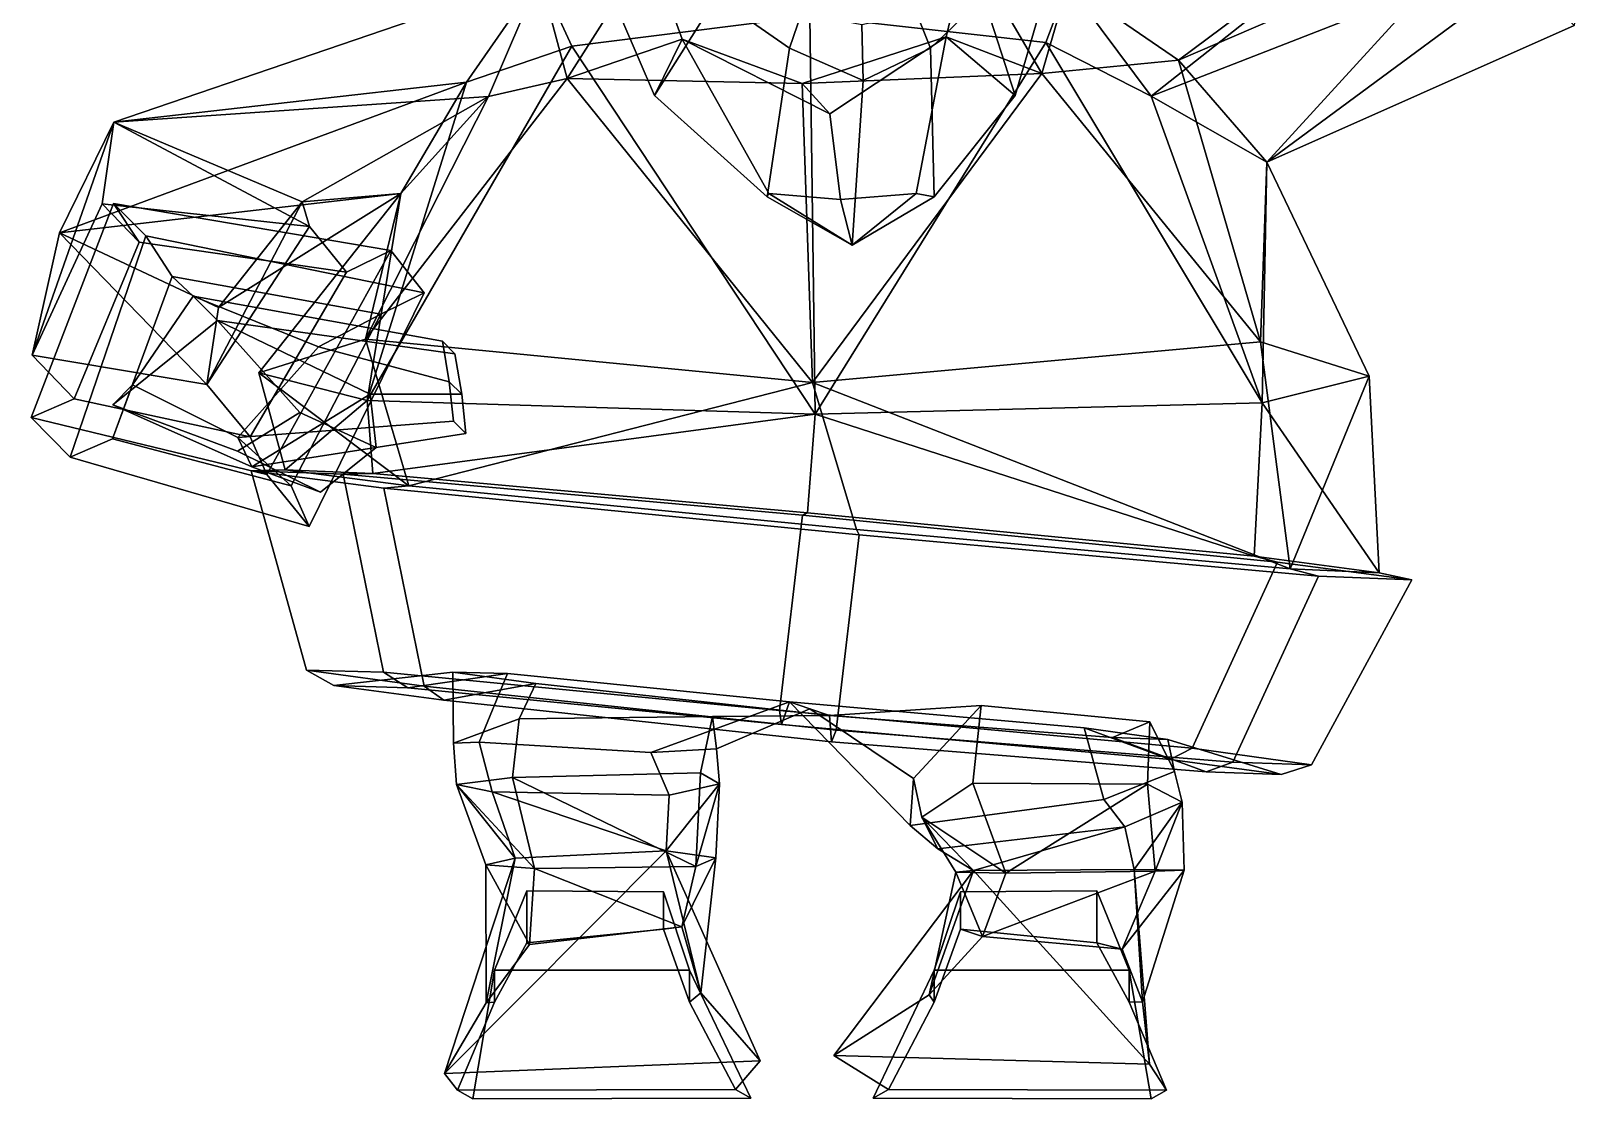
# Model space of a CAD drawing. Extents: x -196 to 292, y -153 to 346.
# Drawn here: x -195.6 to 190, y -153 to 111.9 of the extents above; entities that cross this region are included whole.
import ezdxf

# ---------------------------------------------------------------- set-up
doc = ezdxf.new("R2010")
doc.units = 0

msp = doc.modelspace()

# ---------------------------------------------------------------- linework, layer by layer
for points in [[(88.952187, 104.74514, 39.98119), (168.175705, 163.761078, -24.887342), (61.489677, 123.594131, -11.282252)], [(82.20797, 95.815048, -37.794903), (61.489677, 123.594131, -11.282252), (168.175705, 163.761078, -24.887342)], [(82.20797, 95.815048, -37.794903), (168.175705, 163.761078, -24.887342), (190.043549, 137.922791, -52.027325)], [(88.952187, 104.74514, 39.98119), (163.367371, 136.867233, 20.638931), (168.175705, 163.761078, -24.887342)], [(-3.681245, 139.828354, -15.738286), (-2.482191, 115.627014, -58.328285), (-61.51812, 108.204124, -51.823967), (-69.445671, 125.46566, -13.557254)], [(-3.681245, 139.828354, -15.738286), (61.489677, 123.594131, -11.282252), (56.083313, 109.144272, -51.078335), (-2.482191, 115.627014, -58.328285)], [(110.9105, 79.413971, -0.372628), (82.20797, 95.815048, -37.794903), (190.043549, 137.922791, -52.027325)], [(110.9105, 79.413971, -0.372628), (163.367371, 136.867233, 20.638931), (88.952187, 104.74514, 39.98119)], [(187.130447, 113.372482, -14.41848), (110.9105, 79.413971, -0.372628), (190.043549, 137.922791, -52.027325)], [(187.130447, 113.372482, -14.41848), (163.367371, 136.867233, 20.638931), (110.9105, 79.413971, -0.372628)], [(-69.445671, 125.46566, -13.557254), (-62.669456, 100.212357, 47.241222), (-42.202984, 132.372711, 21.841204)], [(-62.669456, 100.212357, 47.241222), (-34.116047, 109.940178, 49.727859), (-42.202984, 132.372711, 21.841204)], [(-40.977489, 95.947647, 72.322227), (-53.197041, 124.352524, 57.69199), (-42.202984, 132.372711, 21.841204), (-34.116047, 109.940178, 49.727859)], [(48.435799, 95.947647, 61.326656), (31.346821, 110.520325, 46.212925), (36.704548, 132.881989, 18.755659), (56.746571, 124.352524, 44.171707)], [(55.048923, 101.394279, 48.178593), (36.704548, 132.881989, 18.755659), (31.346821, 110.520325, 46.212925)], [(61.489677, 123.594131, -11.282252), (36.704548, 132.881989, 18.755659), (55.048923, 101.394279, 48.178593)], [(-25.617777, 120.353516, 101.59655), (-49.96096, 130.969147, 89.634857), (-53.197041, 124.352524, 57.69199), (-40.977489, 95.947647, 72.322227)], [(40.626465, 120.353516, 93.450188), (48.435799, 95.947647, 61.326656), (56.746571, 124.352524, 44.171707), (61.34621, 130.969147, 75.946892)], [(-82.145813, 95.702011, 35.661037), (-69.445671, 125.46566, -13.557254), (-175.135712, 89.321419, 23.897015)], [(-87.619179, 99.262421, -40.901485), (-175.135712, 89.321419, 23.897015), (-69.445671, 125.46566, -13.557254)], [(-87.619179, 99.262421, -40.901485), (-69.445671, 125.46566, -13.557254), (-61.51812, 108.204124, -51.823967)], [(-82.145813, 95.702011, 35.661037), (-62.669456, 100.212357, 47.241222), (-69.445671, 125.46566, -13.557254)], [(88.952187, 104.74514, 39.98119), (61.489677, 123.594131, -11.282252), (55.048923, 101.394279, 48.178593)], [(82.20797, 95.815048, -37.794903), (56.083313, 109.144272, -51.078335), (61.489677, 123.594131, -11.282252)], [(-13.074883, 70.814026, 101.364784), (-7.517794, 107.676559, 119.773224), (-25.617777, 120.353516, 101.59655), (-40.977489, 95.947647, 72.322227)], [(-7.517794, 107.676559, 119.773224), (-4.517825, 116.40831, 117.411583), (-25.179699, 123.305641, 110.902985), (-25.617777, 120.353516, 101.59655)], [(27.469707, 107.676559, 115.470642), (40.626465, 120.353516, 93.450188), (42.456249, 123.305641, 102.585472), (23.986933, 116.40831, 113.906219)], [(28.401131, 70.814026, 96.264282), (48.435799, 95.947647, 61.326656), (40.626465, 120.353516, 93.450188), (27.469707, 107.676559, 115.470642)], [(10.75955, 99.657524, 123.993919), (10.414936, 113.517395, 121.191589), (-4.517825, 116.40831, 117.411583), (-7.517794, 107.676559, 119.773224)], [(10.75955, 99.657524, 123.993919), (27.469707, 107.676559, 115.470642), (23.986933, 116.40831, 113.906219), (10.414936, 113.517395, 121.191589)], [(-1.174124, 16.932505, -103.956734), (-61.51812, 108.204124, -51.823967), (-2.482191, 115.627014, -58.328285)], [(-1.174124, 16.932505, -103.956734), (-2.482191, 115.627014, -58.328285), (56.083313, 109.144272, -51.078335)], [(-112.247078, 20.335119, -68.659897), (-61.51812, 108.204124, -51.823967), (-1.174124, 16.932505, -103.956734)], [(-112.247078, 20.335119, -68.659897), (-87.619179, 99.262421, -40.901485), (-61.51812, 108.204124, -51.823967)], [(-4.39107, 98.973579, 52.84248), (-34.116047, 109.940178, 49.727859), (-62.669456, 100.212357, 47.241222)], [(-13.074883, 70.814026, 101.364784), (-40.977489, 95.947647, 72.322227), (-34.116047, 109.940178, 49.727859), (-12.602153, 71.671761, 84.870483)], [(-12.602153, 71.671761, 84.870483), (-34.116047, 109.940178, 49.727859), (2.456332, 91.406158, 56.47419), (5.13124, 70.170929, 78.225876)], [(2.456332, 91.406158, 56.47419), (-34.116047, 109.940178, 49.727859), (-4.39107, 98.973579, 52.84248)], [(2.456332, 91.406158, 56.47419), (-4.39107, 98.973579, 52.84248), (31.346821, 110.520325, 46.212925)], [(-4.39107, 98.973579, 52.84248), (55.048923, 101.394279, 48.178593), (31.346821, 110.520325, 46.212925)], [(109.712212, 19.684402, -68.574265), (-1.174124, 16.932505, -103.956734), (56.083313, 109.144272, -51.078335)], [(23.946157, 71.671761, 80.375969), (5.13124, 70.170929, 78.225876), (2.456332, 91.406158, 56.47419), (31.346821, 110.520325, 46.212925)], [(28.401131, 70.814026, 96.264282), (23.946157, 71.671761, 80.375969), (31.346821, 110.520325, 46.212925), (48.435799, 95.947647, 61.326656)], [(109.712212, 19.684402, -68.574265), (56.083313, 109.144272, -51.078335), (82.20797, 95.815048, -37.794903)], [(8.048535, 58.865448, 101.948608), (10.75955, 99.657524, 123.993919), (-7.517794, 107.676559, 119.773224), (-13.074883, 70.814026, 101.364784)], [(8.048535, 58.865448, 101.948608), (28.401131, 70.814026, 96.264282), (27.469707, 107.676559, 115.470642), (10.75955, 99.657524, 123.993919)], [(109.301369, 34.824593, 89.833504), (88.952187, 104.74514, 39.98119), (55.048923, 101.394279, 48.178593)], [(109.301369, 34.824593, 89.833504), (110.9105, 79.413971, -0.372628), (88.952187, 104.74514, 39.98119)], [(-1.840401, 24.756191, 123.416603), (55.048923, 101.394279, 48.178593), (-4.39107, 98.973579, 52.84248)], [(-1.840401, 24.756191, 123.416603), (109.301369, 34.824593, 89.833504), (55.048923, 101.394279, 48.178593)], [(-87.619179, 99.262421, -40.901485), (-188.565643, 61.893036, -6.931909), (-175.135712, 89.321419, 23.897015)], [(-103.917038, 71.660973, -5.389558), (-188.565643, 61.893036, -6.931909), (-87.619179, 99.262421, -40.901485)], [(-1.840401, 24.756191, 123.416603), (-62.669456, 100.212357, 47.241222), (-112.657928, 35.475311, 89.747871)], [(-112.657928, 35.475311, 89.747871), (-62.669456, 100.212357, 47.241222), (-82.145813, 95.702011, 35.661037)], [(-112.247078, 20.335119, -68.659897), (-103.917038, 71.660973, -5.389558), (-87.619179, 99.262421, -40.901485)], [(-1.840401, 24.756191, 123.416603), (-4.39107, 98.973579, 52.84248), (-62.669456, 100.212357, 47.241222)], [(-82.145813, 95.702011, 35.661037), (-175.135712, 89.321419, 23.897015), (-128.388916, 69.560036, 41.879639)], [(-103.917038, 71.660973, -5.389558), (-82.145813, 95.702011, 35.661037), (-128.388916, 69.560036, 41.879639)], [(-112.657928, 35.475311, 89.747871), (-82.145813, 95.702011, 35.661037), (-103.917038, 71.660973, -5.389558)], [(109.712212, 19.684402, -68.574265), (82.20797, 95.815048, -37.794903), (110.9105, 79.413971, -0.372628)], [(-195.374161, 31.510958, 64.485252), (-178.014862, 69.115334, 73.63131), (-175.135712, 89.321419, 23.897015)], [(-195.374161, 31.510958, 64.485252), (-175.135712, 89.321419, 23.897015), (-188.565643, 61.893036, -6.931909)], [(-126.598152, 63.473129, 56.523373), (-175.135712, 89.321419, 23.897015), (-178.014862, 69.115334, 73.63131)], [(-126.598152, 63.473129, 56.523373), (-128.388916, 69.560036, 41.879639), (-175.135712, 89.321419, 23.897015)], [(109.301369, 34.824593, 89.833504), (136.282242, 26.33058, 1.793849), (110.9105, 79.413971, -0.372628)], [(136.282242, 26.33058, 1.793849), (109.712212, 19.684402, -68.574265), (110.9105, 79.413971, -0.372628)], [(-149.143875, 43.38311, 6.80267), (-188.565643, 61.893036, -6.931909), (-103.917038, 71.660973, -5.389558)], [(-152.033203, 24.288336, 49.132774), (-149.143875, 43.38311, 6.80267), (-128.388916, 69.560036, 41.879639)], [(-152.033203, 24.288336, 49.132774), (-128.388916, 69.560036, 41.879639), (-126.598152, 63.473129, 56.523373)], [(-149.143875, 43.38311, 6.80267), (-103.917038, 71.660973, -5.389558), (-128.388916, 69.560036, 41.879639)], [(-112.657928, 35.475311, 89.747871), (-103.917038, 71.660973, -5.389558), (-139.182068, 27.138155, 1.687571)], [(-139.182068, 27.138155, 1.687571), (-103.917038, 71.660973, -5.389558), (-112.247078, 20.335119, -68.659897)], [(8.048535, 58.865448, 101.948608), (-13.074883, 70.814026, 101.364784), (-12.602153, 71.671761, 84.870483)], [(8.048535, 58.865448, 101.948608), (-12.602153, 71.671761, 84.870483), (5.13124, 70.170929, 78.225876)], [(8.048535, 58.865448, 101.948608), (5.13124, 70.170929, 78.225876), (23.946157, 71.671761, 80.375969)], [(8.048535, 58.865448, 101.948608), (23.946157, 71.671761, 80.375969), (28.401131, 70.814026, 96.264282)], [(-185.929901, 6.210089, 130.242737), (-167.223953, 61.15353, 144.651703), (-175.212753, 69.188202, 113.56591), (-195.645233, 16.077019, 99.458366)], [(-195.645233, 16.077019, 99.458366), (-175.212753, 69.188202, 113.56591), (-168.835297, 59.585762, 108.081581), (-184.968323, 20.710133, 98.098213)], [(-184.968323, 20.710133, 98.098213), (-168.835297, 59.585762, 108.081581), (-178.014862, 69.115334, 73.63131), (-195.374161, 31.510958, 64.485252)], [(-178.014862, 69.115334, 73.63131), (-168.835297, 59.585762, 108.081581), (-117.377335, 52.121613, 90.273521), (-126.598152, 63.473129, 56.523373)], [(-106.425095, 57.540165, 89.129768), (-175.212753, 69.188202, 113.56591), (-167.223953, 61.15353, 144.651703), (-98.144058, 47.006695, 120.080177)], [(-106.425095, 57.540165, 89.129768), (-117.377335, 52.121613, 90.273521), (-168.835297, 59.585762, 108.081581), (-175.212753, 69.188202, 113.56591)], [(-152.033203, 24.288336, 49.132774), (-195.374161, 31.510958, 64.485252), (-188.565643, 61.893036, -6.931909)], [(-152.033203, 24.288336, 49.132774), (-188.565643, 61.893036, -6.931909), (-149.143875, 43.38311, 6.80267)], [(-126.598152, 63.473129, 56.523373), (-117.377335, 52.121613, 90.273521), (-141.277054, 11.31878, 81.824593), (-152.033203, 24.288336, 49.132774)], [(-185.929901, 6.210089, 130.242737), (-175.426788, 10.806372, 128.919281), (-160.619583, 51.056728, 138.914597), (-167.223953, 61.15353, 144.651703)], [(-98.144058, 47.006695, 120.080177), (-167.223953, 61.15353, 144.651703), (-160.619583, 51.056728, 138.914597), (-108.922363, 41.712891, 121.220367)], [(-137.155884, 1.981359, 77.097557), (-141.277054, 11.31878, 81.824593), (-117.377335, 52.121613, 90.273521), (-106.425095, 57.540165, 89.129768)], [(-137.155884, 1.981359, 77.097557), (-106.425095, 57.540165, 89.129768), (-98.144058, 47.006695, 120.080177), (-126.681229, -10.974828, 107.506584)], [(-170.496246, 24.157244, 121.945351), (-155.478317, 46.197712, 124.079216), (-160.619583, 51.056728, 138.914597), (-175.426788, 10.806372, 128.919281)], [(-124.340347, 33.593414, 114.199486), (-108.922363, 41.712891, 121.220367), (-160.619583, 51.056728, 138.914597), (-155.478317, 46.197712, 124.079216)], [(-126.681229, -10.974828, 107.506584), (-98.144058, 47.006695, 120.080177), (-108.922363, 41.712891, 121.220367), (-131.146866, -0.896015, 112.613968)], [(-175.34404, 19.241215, 156.363327), (-149.378571, 40.167656, 154.969757), (-155.478317, 46.197712, 124.079216), (-170.496246, 24.157244, 121.945351)], [(-91.935928, 24.949142, 142.287109), (-124.340347, 33.593414, 114.199486), (-155.478317, 46.197712, 124.079216), (-93.576851, 34.993069, 144.477112)], [(-90.548462, 31.913757, 156.027908), (-93.576851, 34.993069, 144.477112), (-155.478317, 46.197712, 124.079216), (-149.378571, 40.167656, 154.969757)], [(-144.445419, 7.747864, 204.258881), (-129.0047, 17.353437, 213.489685), (-149.378571, 40.167656, 154.969757), (-175.34404, 19.241215, 156.363327)], [(-110.023987, 8.634228, 208.253281), (-111.506805, 21.875259, 158.235016), (-149.378571, 40.167656, 154.969757), (-129.0047, 17.353437, 213.489685)], [(-88.783524, 21.875086, 153.831482), (-90.548462, 31.913757, 156.027908), (-149.378571, 40.167656, 154.969757), (-111.506805, 21.875259, 158.235016)], [(-144.335632, 11.147489, 113.187172), (-131.146866, -0.896015, 112.613968), (-108.922363, 41.712891, 121.220367), (-124.340347, 33.593414, 114.199486)], [(-101.934509, -0.862973, 86.193054), (-112.657928, 35.475311, 89.747871), (-139.182068, 27.138155, 1.687571)], [(-101.934509, -0.862973, 86.193054), (-1.840401, 24.756191, 123.416603), (-112.657928, 35.475311, 89.747871)], [(-88.783524, 21.875086, 153.831482), (-91.935928, 24.949142, 142.287109), (-93.576851, 34.993069, 144.477112), (-90.548462, 31.913757, 156.027908)], [(116.719551, -21.437975, 74.646027), (109.301369, 34.824593, 89.833504), (-1.840401, 24.756191, 123.416603)], [(116.719551, -21.437975, 74.646027), (136.282242, 26.33058, 1.793849), (109.301369, 34.824593, 89.833504)], [(-152.033203, 24.288336, 49.132774), (-141.277054, 11.31878, 81.824593), (-184.968323, 20.710133, 98.098213), (-195.374161, 31.510958, 64.485252)], [(-90.848663, 15.196464, 140.316803), (-144.335632, 11.147489, 113.187172), (-124.340347, 33.593414, 114.199486), (-91.935928, 24.949142, 142.287109)], [(-101.934509, -0.862973, 86.193054), (-139.182068, 27.138155, 1.687571), (-132.648911, 3.116783, 9.086561)], [(-132.648911, 3.116783, 9.086561), (-139.182068, 27.138155, 1.687571), (-112.247078, 20.335119, -68.659897)], [(-144.335632, 11.147489, 113.187172), (-170.496246, 24.157244, 121.945351), (-175.426788, 10.806372, 128.919281), (-131.146866, -0.896015, 112.613968)], [(-140.864822, 3.820647, 146.376831), (-175.34404, 19.241215, 156.363327), (-170.496246, 24.157244, 121.945351), (-144.335632, 11.147489, 113.187172)], [(-101.934509, -0.862973, 86.193054), (9.142678, -11.703691, 111.883347), (-1.840401, 24.756191, 123.416603)], [(-87.800011, 12.108602, 151.900864), (-90.848663, 15.196464, 140.316803), (-91.935928, 24.949142, 142.287109), (-88.783524, 21.875086, 153.831482)], [(116.719551, -21.437975, 74.646027), (-1.840401, 24.756191, 123.416603), (9.142678, -11.703691, 111.883347)], [(138.72937, -22.419485, -5.244813), (109.712212, 19.684402, -68.574265), (136.282242, 26.33058, 1.793849)], [(116.719551, -21.437975, 74.646027), (138.72937, -22.419485, -5.244813), (136.282242, 26.33058, 1.793849)], [(-137.155884, 1.981359, 77.097557), (-195.645233, 16.077019, 99.458366), (-184.968323, 20.710133, 98.098213), (-141.277054, 11.31878, 81.824593)], [(-123.894073, -2.424717, 209.528381), (-140.864822, 3.820647, 146.376831), (-111.506805, 21.875259, 158.235016), (-110.023987, 8.634228, 208.253281)], [(-87.800011, 12.108602, 151.900864), (-88.783524, 21.875086, 153.831482), (-111.506805, 21.875259, 158.235016), (-140.864822, 3.820647, 146.376831)], [(-132.648911, 3.116783, 9.086561), (-112.247078, 20.335119, -68.659897), (-110.880898, 2.218545, -75.165329)], [(-110.880898, 2.218545, -75.165329), (-112.247078, 20.335119, -68.659897), (-1.174124, 16.932505, -103.956734)], [(107.773178, -18.356457, -86.712357), (-1.174124, 16.932505, -103.956734), (109.712212, 19.684402, -68.574265)], [(138.72937, -22.419485, -5.244813), (107.773178, -18.356457, -86.712357), (109.712212, 19.684402, -68.574265)], [(-137.155884, 1.981359, 77.097557), (-126.681229, -10.974828, 107.506584), (-185.929901, 6.210089, 130.242737), (-195.645233, 16.077019, 99.458366)], [(-123.894073, -2.424717, 209.528381), (-144.445419, 7.747864, 204.258881), (-175.34404, 19.241215, 156.363327), (-140.864822, 3.820647, 146.376831)], [(-123.894073, -2.424717, 209.528381), (-110.023987, 8.634228, 208.253281), (-129.0047, 17.353437, 213.489685), (-144.445419, 7.747864, 204.258881)], [(-110.880898, 2.218545, -75.165329), (-1.174124, 16.932505, -103.956734), (-3.042414, -7.533306, -112.407516)], [(107.773178, -18.356457, -86.712357), (-3.042414, -7.533306, -112.407516), (-1.174124, 16.932505, -103.956734)], [(-87.800011, 12.108602, 151.900864), (-140.864822, 3.820647, 146.376831), (-144.335632, 11.147489, 113.187172), (-90.848663, 15.196464, 140.316803)], [(-126.681229, -10.974828, 107.506584), (-131.146866, -0.896015, 112.613968), (-175.426788, 10.806372, 128.919281), (-185.929901, 6.210089, 130.242737)], [(-141.013611, 2.856166, 9.545488), (-108.163437, -1.446531, 95.352417), (-101.934509, -0.862973, 86.193054), (-132.648911, 3.116783, 9.086561)], [(-118.272858, 2.035596, -86.982559), (-141.013611, 2.856166, 9.545488), (-132.648911, 3.116783, 9.086561), (-110.880898, 2.218545, -75.165329)], [(-108.163437, -1.446531, 95.352417), (-141.013611, 2.856166, 9.545488), (-127.344772, -46.590069, 9.613859), (-98.148178, -50.548969, 95.613724)], [(-127.344772, -46.590069, 9.613859), (-141.013611, 2.856166, 9.545488), (-118.272858, 2.035596, -86.982559), (-108.257591, -47.066853, -86.721237)], [(-118.272858, 2.035596, -86.982559), (-110.880898, 2.218545, -75.165329), (-3.042414, -7.533306, -112.407516), (-4.311677, -8.157498, -128.660324)], [(-108.257591, -47.066853, -86.721237), (-118.272858, 2.035596, -86.982559), (-4.311677, -8.157498, -128.660324), (-10.024474, -56.637604, -127.554855)], [(9.733655, -12.994974, 124.785103), (9.142678, -11.703691, 111.883347), (-101.934509, -0.862973, 86.193054), (-108.163437, -1.446531, 95.352417)], [(4.027606, -61.477757, 125.890762), (9.733655, -12.994974, 124.785103), (-108.163437, -1.446531, 95.352417), (-98.148178, -50.548969, 95.613724)], [(113.569588, -19.780416, -99.226059), (-4.311677, -8.157498, -128.660324), (-3.042414, -7.533306, -112.407516), (107.773178, -18.356457, -86.712357)], [(92.342377, -65.942993, -97.314842), (-10.024474, -56.637604, -127.554855), (-4.311677, -8.157498, -128.660324), (113.569588, -19.780416, -99.226059)], [(4.027606, -61.477757, 125.890762), (102.451782, -69.42511, 85.020134), (123.679001, -23.262529, 83.10891), (9.733655, -12.994974, 124.785103)], [(9.733655, -12.994974, 124.785103), (123.679001, -23.262529, 83.10891), (116.719551, -21.437975, 74.646027), (9.142678, -11.703691, 111.883347)], [(113.569588, -19.780416, -99.226059), (107.773178, -18.356457, -86.712357), (138.72937, -22.419485, -5.244813), (146.850143, -24.23135, -5.656476)], [(121.969368, -70.05014, -3.552317), (92.342377, -65.942993, -97.314842), (113.569588, -19.780416, -99.226059), (146.850143, -24.23135, -5.656476)], [(146.850143, -24.23135, -5.656476), (138.72937, -22.419485, -5.244813), (116.719551, -21.437975, 74.646027), (123.679001, -23.262529, 83.10891)], [(123.679001, -23.262529, 83.10891), (102.451782, -69.42511, 85.020134), (121.969368, -70.05014, -3.552317), (146.850143, -24.23135, -5.656476)], [(-98.148178, -50.548969, 95.613724), (-127.344772, -46.590069, 9.613859), (-120.547134, -50.407818, 9.307025), (-93.271263, -54.064007, 86.595108)], [(-127.344772, -46.590069, 9.613859), (-108.257591, -47.066853, -86.721237), (-102.217644, -50.982483, -74.763275), (-120.547134, -50.407818, 9.307025)], [(-93.271263, -54.064007, 86.595108), (-120.547134, -50.407818, 9.307025), (-91.029747, -47.073647, 7.647943), (-70.41011, -49.879433, 69.097305)], [(-120.547134, -50.407818, 9.307025), (-102.217644, -50.982483, -74.763275), (-77.47937, -47.444466, -58.405167), (-91.029747, -47.073647, 7.647943)], [(-108.257591, -47.066853, -86.721237), (-10.024474, -56.637604, -127.554855), (-9.495062, -60.119419, -111.203003), (-102.217644, -50.982483, -74.763275)], [(-102.217644, -50.982483, -74.763275), (-9.495062, -60.119419, -111.203003), (-7.550881, -54.443951, -89.220703), (-77.47937, -47.444466, -58.405167)], [(2.940407, -64.40274, 113.085152), (-93.271263, -54.064007, 86.595108), (-70.41011, -49.879433, 69.097305), (2.433791, -57.883106, 90.864502)], [(-70.41011, -49.879433, 69.097305), (-91.029747, -47.073647, 7.647943), (-90.863091, -64.708435, 10.810727), (-74.555008, -58.684383, 50.12603)], [(-91.029747, -47.073647, 7.647943), (-77.47937, -47.444466, -58.405167), (-84.537102, -64.50325, -34.735302), (-90.863091, -64.708435, 10.810727)], [(-77.47937, -47.444466, -58.405167), (-7.550881, -54.443951, -89.220703), (-41.949604, -67.040718, -62.790672), (-84.537102, -64.50325, -34.735302)], [(2.433791, -57.883106, 90.864502), (-70.41011, -49.879433, 69.097305), (-74.555008, -58.684383, 50.12603), (-26.592539, -58.0886, 67.765221)], [(4.027606, -61.477757, 125.890762), (-98.148178, -50.548969, 95.613724), (-93.271263, -54.064007, 86.595108), (2.940407, -64.40274, 113.085152)], [(-7.550881, -54.443951, -89.220703), (-2.46048, -56.197311, 2.590618), (-25.640268, -66.107018, 3.307997), (-41.949604, -67.040718, -62.790672)], [(-2.46048, -56.197311, 2.590618), (2.433791, -57.883106, 90.864502), (-26.592539, -58.0886, 67.765221), (-25.640268, -66.107018, 3.307997)], [(92.342377, -65.942993, -97.314842), (86.914169, -68.779488, -84.751251), (-9.495062, -60.119419, -111.203003), (-10.024474, -56.637604, -127.554855)], [(86.914169, -68.779488, -84.751251), (65.562912, -60.904522, -65.959167), (-7.550881, -54.443951, -89.220703), (-9.495062, -60.119419, -111.203003)], [(65.562912, -60.904522, -65.959167), (70.468735, -78.71418, -43.814236), (22.444551, -85.138908, -58.572483), (-7.550881, -54.443951, -89.220703)], [(23.250967, -73.503197, 7.381514), (-2.46048, -56.197311, 2.590618), (-7.550881, -54.443951, -89.220703), (22.444551, -85.138908, -58.572483)], [(23.250967, -73.503197, 7.381514), (40.047733, -55.390766, 65.983849), (2.433791, -57.883106, 90.864502), (-2.46048, -56.197311, 2.590618)], [(2.433791, -57.883106, 90.864502), (40.047733, -55.390766, 65.983849), (81.910797, -59.37788, 37.147377), (72.632179, -63.339489, 61.543304)], [(37.975143, -74.651054, 35.107403), (40.047733, -55.390766, 65.983849), (23.250967, -73.503197, 7.381514), (25.291996, -83.097626, 10.843912)], [(37.975143, -74.651054, 35.107403), (81.299065, -74.906403, 17.680328), (81.910797, -59.37788, 37.147377), (40.047733, -55.390766, 65.983849)], [(-76.224464, -73.191864, 27.684917), (-74.555008, -58.684383, 50.12603), (-90.863091, -64.708435, 10.810727), (-90.08429, -74.952019, 11.662374)], [(-29.618086, -72.102249, 31.31937), (-26.592539, -58.0886, 67.765221), (-74.555008, -58.684383, 50.12603), (-76.224464, -73.191864, 27.684917)], [(-29.618086, -72.102249, 31.31937), (-24.898092, -74.767563, 2.808796), (-25.640268, -66.107018, 3.307997), (-26.592539, -58.0886, 67.765221)], [(2.940407, -64.40274, 113.085152), (2.433791, -57.883106, 90.864502), (72.632179, -63.339489, 61.543304), (95.86055, -71.861015, 76.607132)], [(4.027606, -61.477757, 125.890762), (2.940407, -64.40274, 113.085152), (95.86055, -71.861015, 76.607132), (102.451782, -69.42511, 85.020134)], [(86.337303, -63.763611, -1.718738), (87.996407, -71.747398, -2.758979), (70.468735, -78.71418, -43.814236), (65.562912, -60.904522, -65.959167)], [(114.431831, -72.518967, -3.102117), (86.337303, -63.763611, -1.718738), (65.562912, -60.904522, -65.959167), (86.914169, -68.779488, -84.751251)], [(72.632179, -63.339489, 61.543304), (81.910797, -59.37788, 37.147377), (87.996407, -71.747398, -2.758979), (86.337303, -63.763611, -1.718738)], [(81.299065, -74.906403, 17.680328), (89.890633, -79.365952, -0.969157), (87.996407, -71.747398, -2.758979), (81.910797, -59.37788, 37.147377)], [(-90.08429, -74.952019, 11.662374), (-90.863091, -64.708435, 10.810727), (-84.537102, -64.50325, -34.735302), (-81.264053, -76.763443, -8.641673)], [(-81.264053, -76.763443, -8.641673), (-84.537102, -64.50325, -34.735302), (-41.949604, -67.040718, -62.790672), (-37.371304, -77.59697, -24.56769)], [(95.86055, -71.861015, 76.607132), (72.632179, -63.339489, 61.543304), (86.337303, -63.763611, -1.718738), (114.431831, -72.518967, -3.102117)], [(-24.898092, -74.767563, 2.808796), (-37.371304, -77.59697, -24.56769), (-41.949604, -67.040718, -62.790672), (-25.640268, -66.107018, 3.307997)], [(121.969368, -70.05014, -3.552317), (114.431831, -72.518967, -3.102117), (86.914169, -68.779488, -84.751251), (92.342377, -65.942993, -97.314842)], [(-70.791367, -95.800064, 44.435909), (-76.224464, -73.191864, 27.684917), (-90.08429, -74.952019, 11.662374)], [(-30.746754, -95.287056, 48.102009), (-29.618086, -72.102249, 31.31937), (-76.224464, -73.191864, 27.684917)], [(-30.746754, -95.287056, 48.102009), (-76.224464, -73.191864, 27.684917), (-70.791367, -95.800064, 44.435909)], [(-30.746754, -95.287056, 48.102009), (-24.898092, -74.767563, 2.808796), (-29.618086, -72.102249, 31.31937)], [(89.890633, -79.365952, -0.969157), (75.66156, -85.476219, -16.591112), (70.468735, -78.71418, -43.814236), (87.996407, -71.747398, -2.758979)], [(102.451782, -69.42511, 85.020134), (95.86055, -71.861015, 76.607132), (114.431831, -72.518967, -3.102117), (121.969368, -70.05014, -3.552317)], [(-70.791367, -95.800064, 44.435909), (-90.08429, -74.952019, 11.662374), (-82.879631, -94.882683, 29.806841)], [(-82.879631, -94.882683, 29.806841), (-90.08429, -74.952019, 11.662374), (-75.553802, -93.28241, 11.479713)], [(-75.553802, -93.28241, 11.479713), (-90.08429, -74.952019, 11.662374), (-81.264053, -76.763443, -8.641673)], [(-75.553802, -93.28241, 11.479713), (-81.264053, -76.763443, -8.641673), (-38.07357, -91.413734, -2.599828)], [(-38.07357, -91.413734, -2.599828), (-81.264053, -76.763443, -8.641673), (-37.371304, -77.59697, -24.56769)], [(-38.07357, -91.413734, -2.599828), (-37.371304, -77.59697, -24.56769), (-24.898092, -74.767563, 2.808796)], [(-25.808376, -93.129364, 22.140802), (-38.07357, -91.413734, -2.599828), (-24.898092, -74.767563, 2.808796)], [(-30.746754, -95.287056, 48.102009), (-25.808376, -93.129364, 22.140802), (-24.898092, -74.767563, 2.808796)], [(25.291996, -83.097626, 10.843912), (23.250967, -73.503197, 7.381514), (22.444551, -85.138908, -58.572483), (29.302057, -90.912315, -17.617886)], [(46.176331, -96.94487, 54.724716), (37.975143, -74.651054, 35.107403), (25.291996, -83.097626, 10.843912)], [(46.176331, -96.94487, 54.724716), (81.299065, -74.906403, 17.680328), (37.975143, -74.651054, 35.107403)], [(46.176331, -96.94487, 54.724716), (83.219215, -96.49662, 39.222454), (81.299065, -74.906403, 17.680328)], [(83.219215, -96.49662, 39.222454), (89.890633, -79.365952, -0.969157), (81.299065, -74.906403, 17.680328)], [(75.66156, -85.476219, -16.591112), (29.302057, -90.912315, -17.617886), (22.444551, -85.138908, -58.572483), (70.468735, -78.71418, -43.814236)], [(77.979118, -96.06086, 7.599768), (75.66156, -85.476219, -16.591112), (89.890633, -79.365952, -0.969157)], [(90.390579, -96.202271, 22.160223), (77.979118, -96.06086, 7.599768), (89.890633, -79.365952, -0.969157)], [(83.219215, -96.49662, 39.222454), (90.390579, -96.202271, 22.160223), (89.890633, -79.365952, -0.969157)], [(46.176331, -96.94487, 54.724716), (25.291996, -83.097626, 10.843912), (33.773895, -96.689514, 32.449577)], [(38.114635, -96.274467, 6.074435), (25.291996, -83.097626, 10.843912), (29.302057, -90.912315, -17.617886)], [(33.773895, -96.689514, 32.449577), (25.291996, -83.097626, 10.843912), (38.114635, -96.274467, 6.074435)], [(38.114635, -96.274467, 6.074435), (29.302057, -90.912315, -17.617886), (75.66156, -85.476219, -16.591112)], [(77.979118, -96.06086, 7.599768), (38.114635, -96.274467, 6.074435), (75.66156, -85.476219, -16.591112)], [(-93.057663, -146.637146, -34.627594), (-75.553802, -93.28241, 11.479713), (-38.07357, -91.413734, -2.599828)], [(-14.806112, -143.482422, -45.085159), (-93.057663, -146.637146, -34.627594), (-38.07357, -91.413734, -2.599828)], [(-14.806112, -143.482422, -45.085159), (-38.07357, -91.413734, -2.599828), (-29.528345, -126.631149, -8.3663)], [(-29.528345, -126.631149, -8.3663), (-38.07357, -91.413734, -2.599828), (-25.808376, -93.129364, 22.140802)], [(-93.057663, -146.637146, -34.627594), (-82.733902, -129.131119, -2.704759), (-75.553802, -93.28241, 11.479713)], [(-82.733902, -129.131119, -2.704759), (-82.879631, -94.882683, 29.806841), (-75.553802, -93.28241, 11.479713)], [(-71.973831, -114.626419, 18.1091), (-70.791367, -95.800064, 44.435909), (-82.879631, -94.882683, 29.806841)], [(-82.733902, -129.131119, -2.704759), (-71.973831, -114.626419, 18.1091), (-82.879631, -94.882683, 29.806841)], [(-71.973831, -114.626419, 18.1091), (-34.236427, -110.305069, 25.206263), (-70.791367, -95.800064, 44.435909)], [(-34.236427, -110.305069, 25.206263), (-30.746754, -95.287056, 48.102009), (-70.791367, -95.800064, 44.435909)], [(-29.528345, -126.631149, -8.3663), (-25.808376, -93.129364, 22.140802), (-34.236427, -110.305069, 25.206263)], [(-34.236427, -110.305069, 25.206263), (-25.808376, -93.129364, 22.140802), (-30.746754, -95.287056, 48.102009)], [(3.468293, -142.19516, -35.071075), (27.141897, -127.144127, -2.168945), (38.114635, -96.274467, 6.074435)], [(3.468293, -142.19516, -35.071075), (38.114635, -96.274467, 6.074435), (81.824921, -144.314041, -44.226192)], [(27.141897, -127.144127, -2.168945), (33.773895, -96.689514, 32.449577), (38.114635, -96.274467, 6.074435)], [(81.824921, -144.314041, -44.226192), (38.114635, -96.274467, 6.074435), (77.979118, -96.06086, 7.599768)], [(80.052719, -128.859283, -9.813822), (90.390579, -96.202271, 22.160223), (75.045433, -115.795235, 13.799143)], [(75.045433, -115.795235, 13.799143), (90.390579, -96.202271, 22.160223), (83.219215, -96.49662, 39.222454)], [(81.824921, -144.314041, -44.226192), (77.979118, -96.06086, 7.599768), (80.052719, -128.859283, -9.813822)], [(80.052719, -128.859283, -9.813822), (77.979118, -96.06086, 7.599768), (90.390579, -96.202271, 22.160223)], [(27.141897, -127.144127, -2.168945), (40.322868, -112.646904, 30.102045), (33.773895, -96.689514, 32.449577)], [(40.322868, -112.646904, 30.102045), (46.176331, -96.94487, 54.724716), (33.773895, -96.689514, 32.449577)], [(75.045433, -115.795235, 13.799143), (83.219215, -96.49662, 39.222454), (40.322868, -112.646904, 30.102045)], [(40.322868, -112.646904, 30.102045), (83.219215, -96.49662, 39.222454), (46.176331, -96.94487, 54.724716)], [(-80.676323, -121.013168, 105.309601), (-72.634415, -101.384026, 90.105385), (-72.634422, -114.248787, 36.890617), (-80.676331, -128.989365, 44.872837)], [(-32.299561, -121.013168, 105.309601), (-38.77935, -101.560326, 90.105385), (-72.634415, -101.384026, 90.105385), (-80.676323, -121.013168, 105.309601)], [(-38.77935, -101.560326, 90.105385), (-38.779354, -110.8256, 36.890617), (-72.634422, -114.248787, 36.890617), (-72.634415, -101.384026, 90.105385)], [(-32.299561, -121.013168, 105.309601), (-32.299564, -128.989365, 44.872837), (-38.779354, -110.8256, 36.890617), (-38.77935, -101.560326, 90.105385)], [(28.39986, -121.013168, 105.309601), (76.776634, -121.013168, 105.309601), (68.734718, -101.384026, 90.105385), (34.87965, -101.560326, 90.105385)], [(28.39986, -121.013168, 105.309601), (34.87965, -101.560326, 90.105385), (34.87965, -110.8256, 36.890617), (28.39986, -128.989365, 44.872837)], [(34.87965, -101.560326, 90.105385), (68.734718, -101.384026, 90.105385), (68.734718, -114.248787, 36.890617), (34.87965, -110.8256, 36.890617)], [(76.776634, -121.013168, 105.309601), (76.776634, -128.989365, 44.872837), (68.734718, -114.248787, 36.890617), (68.734718, -101.384026, 90.105385)], [(-34.236427, -110.305069, 25.206263), (-71.973831, -114.626419, 18.1091), (-72.634422, -114.248787, 36.890617), (-38.779354, -110.8256, 36.890617)], [(-29.528345, -126.631149, -8.3663), (-34.236427, -110.305069, 25.206263), (-38.779354, -110.8256, 36.890617), (-32.299564, -128.989365, 44.872837)], [(27.141897, -127.144127, -2.168945), (28.39986, -128.989365, 44.872837), (34.87965, -110.8256, 36.890617), (40.322868, -112.646904, 30.102045)], [(40.322868, -112.646904, 30.102045), (34.87965, -110.8256, 36.890617), (68.734718, -114.248787, 36.890617), (75.045433, -115.795235, 13.799143)], [(-82.733902, -129.131119, -2.704759), (-80.676331, -128.989365, 44.872837), (-72.634422, -114.248787, 36.890617), (-71.973831, -114.626419, 18.1091)], [(80.052719, -128.859283, -9.813822), (75.045433, -115.795235, 13.799143), (68.734718, -114.248787, 36.890617), (76.776634, -128.989365, 44.872837)], [(-86.091331, -152.966721, 105.309601), (-80.676323, -121.013168, 105.309601), (-80.676331, -128.989365, 44.872837), (-89.892395, -150.772461, 37.270733)], [(-17.145231, -152.790405, 105.309601), (-32.299561, -121.013168, 105.309601), (-80.676323, -121.013168, 105.309601), (-86.091331, -152.966721, 105.309601)], [(-17.145231, -152.790405, 105.309601), (-20.946287, -150.671707, 33.469673), (-32.299564, -128.989365, 44.872837), (-32.299561, -121.013168, 105.309601)], [(13.245532, -152.790405, 105.309601), (82.191643, -152.966721, 105.309601), (76.776634, -121.013168, 105.309601), (28.39986, -121.013168, 105.309601)], [(13.245532, -152.790405, 105.309601), (28.39986, -121.013168, 105.309601), (28.39986, -128.989365, 44.872837), (17.046587, -150.671707, 33.469673)], [(82.191643, -152.966721, 105.309601), (85.992691, -150.772461, 37.270733), (76.776634, -128.989365, 44.872837), (76.776634, -121.013168, 105.309601)], [(-14.806112, -143.482422, -45.085159), (-29.528345, -126.631149, -8.3663), (-32.299564, -128.989365, 44.872837), (-20.946287, -150.671707, 33.469673)], [(3.468293, -142.19516, -35.071075), (17.046587, -150.671707, 33.469673), (28.39986, -128.989365, 44.872837), (27.141897, -127.144127, -2.168945)], [(-93.057663, -146.637146, -34.627594), (-89.892395, -150.772461, 37.270733), (-80.676331, -128.989365, 44.872837), (-82.733902, -129.131119, -2.704759)], [(81.824921, -144.314041, -44.226192), (80.052719, -128.859283, -9.813822), (76.776634, -128.989365, 44.872837), (85.992691, -150.772461, 37.270733)], [(81.824921, -144.314041, -44.226192), (85.992691, -150.772461, 37.270733), (17.046587, -150.671707, 33.469673), (3.468293, -142.19516, -35.071075)], [(-93.057663, -146.637146, -34.627594), (-14.806112, -143.482422, -45.085159), (-20.946287, -150.671707, 33.469673), (-89.892395, -150.772461, 37.270733)], [(-86.091331, -152.966721, 105.309601), (-89.892395, -150.772461, 37.270733), (-20.946287, -150.671707, 33.469673), (-17.145231, -152.790405, 105.309601)], [(82.191643, -152.966721, 105.309601), (13.245532, -152.790405, 105.309601), (17.046587, -150.671707, 33.469673), (85.992691, -150.772461, 37.270733)]]:
    msp.add_3dface(points)

doc.saveas('drawing.dxf')
